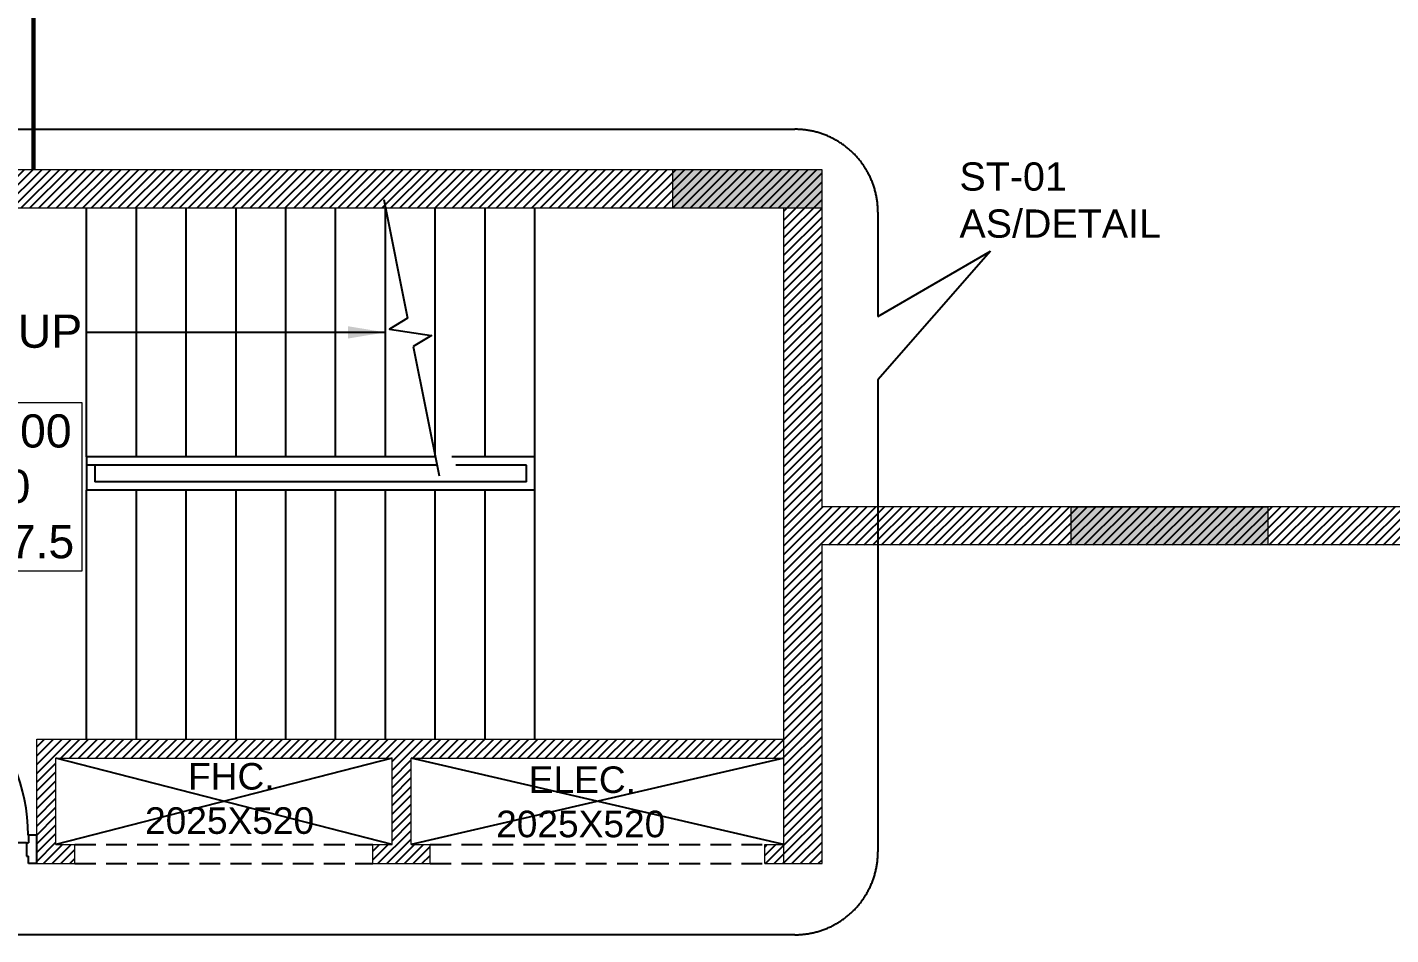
# Model space of a CAD drawing. Header units: millimetres. Extents: x 1363246 to 1691641, y -112430 to 78417.
# Drawn here: x 1379415 to 1387627, y 61962 to 67428 of the extents above; entities that cross this region are included whole.
import ezdxf

# ---------------------------------------------------------------- set-up
doc = ezdxf.new("R2010")
doc.units = ezdxf.units.MM
doc.header["$LTSCALE"] = 500
doc.header["$MEASUREMENT"] = 0
doc.linetypes.add('HIDDEN', pattern=[0.375, 0.25, -0.125])
doc.layers.get('Defpoints').update_dxf_attribs({"lineweight": 0})
for name, color, linetype, true_color in [('A-TAG', 7, 'Continuous', 0xef00ef), ('RAILING', 7, 'Continuous', 0xadadad), ('STAIR', 7, 'Continuous', 0x3f4f7f)]:
    doc.layers.add(name, color=color, linetype=linetype, true_color=true_color)
for name, color, linetype in [('AHC-A-FURNITURE', 2, 'Continuous'), ('COLUMN', 1, 'Continuous'), ('CUTOUT', 8, 'HIDDEN'), ('DOOR', 8, 'Continuous'), ('Drop', 143, 'Continuous'), ('TEXT -RM MM', 181, 'Continuous'), ('TEXT-RM NAME', 6, 'Continuous')]:
    doc.layers.add(name, color=color, linetype=linetype)
doc.layers.add('TEXT-COMMON AREA', color=7, linetype='Continuous', lineweight=20)
doc.layers.add('Wall', color=2, linetype='Continuous', lineweight=15)
doc.styles.add('ARIAL', font='arial.ttf')
doc.styles.add('simplex', font='simplex.shx')
doc.styles.get("Standard").update_dxf_attribs({"font": 'arial.ttf'})
doc.dimstyles.get("Standard").update_dxf_attribs({"dimscale": 75, "dimtxt": 2, "dimasz": 1.5, "dimexe": 1, "dimexo": 0.5, "dimgap": 0.5, "dimtad": 0, "dimdec": 0, "dimrnd": 5, "dimzin": 0, "dimdsep": 46, "dimtxsty": 'Standard', "dimblk": 'ARCHTICK', "dimcen": 1, "dimdle": 1, "dimclrd": 256, "dimclre": 256, "dimclrt": 256, "dimadec": 0, "dimazin": 0, "dimtfac": 1, "dimtdec": 0, "dimtofl": 0, "dimtmove": 2, "dimatfit": 3, "dimfxl": 0, "dimtolj": 1, "dimtzin": 0, "dimlwd": -1, "dimlwe": -1, "dimarcsym": 0})
pattern_1 = [(45, (1155400.446, 428164.736), (-26.5165043, 26.5165043), [])]

# ---------------------------------------------------------------- blocks, each defined once
blk = doc.blocks.new('A$C26E901EB')
at = {"layer": 'Drop'}
h = blk.add_hatch(dxfattribs=at)
h.set_pattern_fill('ANSI31', color=256, scale=8, angle=720, style=0)
h.set_pattern_definition([(315, (5609.332, 22815.355), (17.960512, 17.960512), [])])
h.paths.add_polyline_path([(84.3, 208.6), (84.3, 258.9), (132.9, 258.9), (132.9, 144.1), (63.4, 143.9), (0, 143.9), (0, 208.6)])
h.paths.add_polyline_path([(63.4, 143.9), (63.4, 0), (0, 0), (0, 143.9)])
h.paths.add_polyline_path([(132.9, 293), (132.9, 258.9), (84.3, 258.9), (84.3, 293)])
at = {"layer": 'Drop', "const_width": 10, "elevation": -0.5}
blk.add_lwpolyline([(132.9, 297.7), (132.9, 144.1), (63.4, 144.1), (63.4, 0)], dxfattribs=at)
blk = doc.blocks.new('DOOR 1050')
at = {"layer": 'DOOR', "ltscale": 100}
for p, q in [((0, 1022), (-154.3, 1022)), ((-154.3, 1022), (-154.3, 977.8)), ((-154.3, 977.8), (-113.1, 977.8)), ((-113.1, 965.4), (-113.1, 977.8)), ((-113.1, 965.4), (-41.1, 965.4)), ((-113.1, 965.4), (-113.1, -1.4)), ((-41.1, 965.4), (-41.1, 977.8)), ((0, 977.8), (-41.1, 977.8)), ((0, 1022), (0, 977.8)), ((-154.3, -58), (-154.3, -13.8)), ((-154.3, -13.8), (-113.1, -13.8)), ((0, -58), (-154.3, -58)), ((-113.1, -1.4), (-41.1, -1.4)), ((-113.1, -1.4), (-113.1, -13.8)), ((-41.1, -1.4), (-41.1, -13.8)), ((0, -13.8), (-41.1, -13.8)), ((0, -58), (0, -13.8))]:
    blk.add_line(p, q, dxfattribs=at)
blk.add_lwpolyline([(-153.9, -11.3), (-1139.7, -11.3), (-1139.7, 29.9), (-153.9, 29.9)], close=True, dxfattribs=at)
at = {"layer": 'DOOR', "linetype": 'Continuous'}
blk.add_arc((-153.9, -11.3), 985.8, 90, 177.60806, dxfattribs=at)
at = {"layer": 'TEXT -RM MM', "linetype": 'Continuous', "xscale": -0.9000000000003879, "yscale": 0.9000000000003879, "zscale": 0.9000000000003879, "rotation": 90}
blk.add_blockref('A$C26E901EB', (16.6, 574.6, 0.4), dxfattribs=at)
at = {"layer": 'Defpoints', "ltscale": 100, "style": 'simplex', "width": 0.8}
blk.add_attdef('D1050', (-414.4, 165), '', height=102.9, rotation=180, dxfattribs=at)
blk = doc.blocks.new('_ArchTick')
at = {"color": 0, "linetype": 'ByBlock', "const_width": 0.15}
blk.add_lwpolyline([(-0.5, -0.5), (0.5, 0.5)], dxfattribs=at)

msp = doc.modelspace()

# ---------------------------------------------------------------- hatches: boundary and pattern name
at = {"layer": 'AHC-A-FURNITURE', "ltscale": 50, "true_color": 0xff0000}
h = msp.add_hatch(dxfattribs=at)
h.set_pattern_fill('ANSI31', color=1, scale=300)
h.set_pattern_definition(pattern_1)
h.paths.add_polyline_path([(1419522.4, 66340.1), (1425222.4, 66340.1), (1425222.4, 65650.2), (1425452.4, 65650.2), (1425452.4, 66540.1), (1419292.4, 66540.1), (1419292.4, 64540.3), (1384202.4, 64540.3), (1384202.4, 66570.1), (1378042.4, 66570.1), (1378042.4, 65650.2), (1378272.4, 65650.2), (1378272.4, 66340.1), (1383971.9, 66340.1), (1383971.9, 62390.3), (1384202.4, 62390.3), (1384202.4, 64310.3), (1419292.4, 64310.3), (1419292.4, 62390.3), (1419522.4, 62390.3)])
at = {"layer": 'AHC-A-FURNITURE', "ltscale": 50, "true_color": 0x0000ff}
h = msp.add_hatch(dxfattribs=at)
h.set_pattern_fill('ANSI31', color=5, scale=300)
h.set_pattern_definition(pattern_1)
h.paths.add_polyline_path([(1383971.9, 63140.3), (1379472.4, 63140.3), (1379472.4, 62390.3), (1379702.4, 62390.3), (1379702.4, 62505.3), (1379587.4, 62505.3), (1379587.4, 63025.3), (1381612.4, 63025.3), (1381612.4, 62505.6), (1381613.7, 62505.3), (1381497.4, 62505.3), (1381497.4, 62390.3), (1381842.4, 62390.3), (1381842.4, 62505.3), (1381727.4, 62505.3), (1381727.4, 63025.3), (1383971.9, 63025.3)])
h = msp.add_hatch(dxfattribs=at)
h.set_pattern_fill('ANSI31', color=5, scale=300)
h.set_pattern_definition(pattern_1)
h.paths.add_polyline_path([(1383971.9, 62505.3), (1383856.9, 62505.3), (1383856.9, 62390.3), (1383971.9, 62390.3)])
at = {"layer": 'COLUMN', "lineweight": 20, "true_color": 0x969696}
for points in [[(1384202.4, 66340.1), (1384202.4, 66570.1), (1383302.4, 66570.1), (1383302.4, 66340.1)], [(1386886.7, 64540.3), (1386886.7, 64310.3), (1385702.4, 64310.3), (1385702.4, 64540.3)]]:
    msp.add_hatch(color=252, dxfattribs=at).paths.add_polyline_path(points)

# ---------------------------------------------------------------- linework, layer by layer
at = {"color": 6, "linetype": 'Continuous', "const_width": 25}
msp.add_lwpolyline([(1379452.4, 66570.1), (1379452.4, 67980.1), (1375692.4, 67980.1), (1375692.4, 69430.1), (1376192.4, 69430.1), (1376192.4, 71230.1), (1374607.4, 71230.1), (1374607.4, 76980.1), (1381967.4, 76980.1), (1381967.4, 75480.1), (1385902.4, 75480.3), (1385902.4, 74665.3), (1387627.4, 74665.3), (1387627.4, 73140.3), (1392307.4, 73140.3), (1392307.4, 73260.3), (1398597.4, 73260.3), (1398597.4, 73190.3), (1404897.4, 73190.3), (1404897.4, 73260.3), (1411187.4, 73260.3), (1411187.4, 73140.3), (1415867.4, 73140.3)], dxfattribs=at)
at = {"layer": 'A-TAG', "linetype": 'HIDDEN', "ltscale": 100}
msp.add_lwpolyline([(1382097.1, 66813.4), (1384039, 66813.4, -0.414214), (1384539, 66313.4), (1384539, 65685.6), (1385216.8, 66079.1), (1384539, 65303.8), (1384539, 62462, -0.414214), (1384039, 61962), (1378140.8, 61962, -0.414214), (1377640.8, 62462), (1377640.8, 66313.4, -0.414214), (1378140.8, 66813.4), (1382097.1, 66813.4)], format="xyb", dxfattribs=at)
at = {"layer": 'COLUMN', "lineweight": 20}
for points in [[(1384202.4, 66340.1), (1384202.4, 66570.1), (1383302.4, 66570.1), (1383302.4, 66340.1)], [(1386886.7, 64540.3), (1386886.7, 64310.3), (1385702.4, 64310.3), (1385702.4, 64540.3)]]:
    msp.add_lwpolyline(points, close=True, dxfattribs=at)
at = {"layer": 'CUTOUT', "ltscale": 100}
for p, q in [((1381612.4, 63025.3), (1379587.4, 62505.3)), ((1381613.7, 62505.3), (1379587.4, 63025.3)), ((1383971.9, 63025.3), (1381727.4, 62505.3)), ((1383971.9, 62505.3), (1381727.4, 63025.3))]:
    msp.add_line(p, q, dxfattribs=at)
at = {"layer": 'CUTOUT'}
for p, q in [((1379702.4, 62505.3), (1381497.4, 62505.3)), ((1381842.4, 62505.3), (1383856.9, 62505.3)), ((1379702.4, 62390.3), (1381497.4, 62390.3)), ((1381842.4, 62390.3), (1383856.9, 62390.3))]:
    msp.add_line(p, q, dxfattribs=at)
at = {"layer": 'RAILING'}
for p, q in [((1381872.4, 64840.1), (1379772.4, 64840.1)), ((1379772.4, 64840.1), (1379772.4, 64790.1)), ((1381882.4, 64790.1), (1379772.4, 64790.1))]:
    msp.add_line(p, q, dxfattribs=at)
at = {"layer": 'STAIR'}
for p, q in [((1379772.4, 64840.1), (1379772.4, 66340.1)), ((1380072.4, 64840.1), (1380072.4, 66340.1)), ((1380372.4, 64840.1), (1380372.4, 66340.1)), ((1380672.4, 64840.1), (1380672.4, 66340.1)), ((1380972.4, 64840.1), (1380972.4, 66340.1)), ((1381272.4, 64840.1), (1381272.4, 66340.1)), ((1381572.4, 64840.1), (1381572.4, 66340.1))]:
    msp.add_line(p, q, dxfattribs=at)
at = {"layer": 'STAIR', "color": 252, "linetype": 'HIDDEN', "ltscale": 100}
for p, q in [((1381872.4, 64840.1), (1381872.4, 66340.1)), ((1382172.4, 64840.1), (1382172.4, 66340.1)), ((1382472.4, 64840.1), (1382472.4, 66340.1)), ((1382472.4, 64840.1), (1381972.4, 64840.1)), ((1382472.4, 64640.3), (1382472.4, 64840.1)), ((1379772.4, 64790.1), (1379772.4, 64640.3)), ((1379822.4, 64790.1), (1379822.4, 64690.3)), ((1382422.4, 64790.1), (1381995.8, 64790.1)), ((1382422.4, 64690.3), (1382422.4, 64790.1)), ((1382472.4, 64640.3), (1379772.4, 64640.3)), ((1379772.4, 63140.3), (1379772.4, 64640.3)), ((1382422.4, 64690.3), (1379822.4, 64690.3)), ((1380072.4, 63140.3), (1380072.4, 64640.3)), ((1380372.4, 63140.3), (1380372.4, 64640.3)), ((1380672.4, 63140.3), (1380672.4, 64640.3)), ((1380972.4, 63140.3), (1380972.4, 64640.3)), ((1381272.4, 63140.3), (1381272.4, 64640.3)), ((1381572.4, 63140.3), (1381572.4, 64640.3)), ((1381872.4, 63140.3), (1381872.4, 64640.3)), ((1382172.4, 63140.3), (1382172.4, 64640.3)), ((1382472.4, 63140.3), (1382472.4, 64640.3))]:
    msp.add_line(p, q, dxfattribs=at)
at = {"layer": 'TEXT-COMMON AREA'}
msp.add_lwpolyline([(1379745.1, 65165.6), (1378600.2, 65165.6), (1378600.2, 64153.3), (1379745.1, 64153.3)], close=True, dxfattribs=at)
at = {"layer": 'TEXT-RM NAME'}
for p, q in [((1381562.4, 66390.1), (1381705.3, 65675.9)), ((1381739.6, 65504.3), (1381895.4, 64725.1))]:
    msp.add_line(p, q, dxfattribs=at)
msp.add_lwpolyline([(1381705.3, 65675.9), (1381596, 65609.5), (1381848.9, 65570.8), (1381739.6, 65504.3)], dxfattribs=at)
at = {"layer": 'Wall'}
for p, q in [((1384202.4, 66570.1), (1378042.4, 66570.1)), ((1384202.4, 64540.3), (1384202.4, 66570.1)), ((1378272.4, 66340.1), (1383971.9, 66340.1)), ((1383971.9, 62390.3), (1383971.9, 66340.1)), ((1419292.4, 64540.3), (1384202.4, 64540.3)), ((1384202.4, 62390.3), (1384202.4, 64310.3)), ((1419292.4, 64310.3), (1384202.4, 64310.3)), ((1379472.4, 63140.3), (1383971.9, 63140.3)), ((1379472.4, 62390.3), (1379472.4, 63140.3)), ((1379587.4, 63025.3), (1381612.4, 63025.3)), ((1379587.4, 62505.3), (1379587.4, 63025.3)), ((1381612.4, 62505.3), (1381612.4, 63025.3)), ((1381727.4, 63025.3), (1383971.9, 63025.3)), ((1381727.4, 62505.3), (1381727.4, 63025.3)), ((1379587.4, 62505.3), (1379702.4, 62505.3)), ((1379702.4, 62390.3), (1379702.4, 62505.3)), ((1381497.4, 62390.3), (1381497.4, 62505.3)), ((1381497.4, 62505.3), (1381613.7, 62505.3)), ((1381727.4, 62505.3), (1381842.4, 62505.3)), ((1381842.4, 62390.3), (1381842.4, 62505.3)), ((1383856.9, 62390.3), (1383856.9, 62505.3)), ((1383856.9, 62505.3), (1383971.9, 62505.3)), ((1379472.4, 62390.3), (1379702.4, 62390.3)), ((1381497.4, 62390.3), (1381842.4, 62390.3)), ((1383856.9, 62390.3), (1384202.4, 62390.3))]:
    msp.add_line(p, q, dxfattribs=at)

# ---------------------------------------------------------------- block references
at = {"layer": 'DOOR', "extrusion": (0, 0, -1), "xscale": -1.111111111110629, "yscale": 1.111111111110629, "zscale": -1.111111111110629, "rotation": 90}
msp.add_blockref('DOOR 1050', (-1378336.9, 62390.3), dxfattribs=at)

# ---------------------------------------------------------------- texts
at = {"layer": 'TEXT-COMMON AREA', "insert": (1378634.1, 65096.4), "char_height": 200, "width": 693.176, "attachment_point": 1}
msp.add_mtext('W=1500\\PT=300\\PR=147.5', dxfattribs=at)
at = {"layer": 'TEXT-RM NAME', "style": 'ARIAL'}
msp.add_text('UP', height=200, rotation=360, dxfattribs=at).set_placement((1379358.3, 65497.5, 0))
at = {"layer": 'TEXT-RM NAME'}
for s, insert, char_height, width, attachment_point in [('ST-01 \\PAS/DETAIL', (1385029.7, 66613.9), 170, 5857.821, 1), ('\\pi1152.60939;FHC.\\P\\pi893.45523;2025X520', (1379230.9, 62567.3), 160, 2788.93, 7), ('\\pi1090.01731;ELEC.\\P\\pi893.45523;2025X520', (1381345.5, 62546.8), 160, 2788.93, 7)]:
    msp.add_mtext(s, dxfattribs=dict(at, insert=insert, char_height=char_height, width=width, attachment_point=attachment_point))

# ---------------------------------------------------------------- leaders
msp.add_leader([(1381572.4, 65590.1), (1379772.4, 65590.1)], dimstyle='Standard', override={"dimasz": 3, "dimfxl": 75, "dimarcsym": 1}, dxfattribs=at)

doc.saveas('drawing.dxf')
